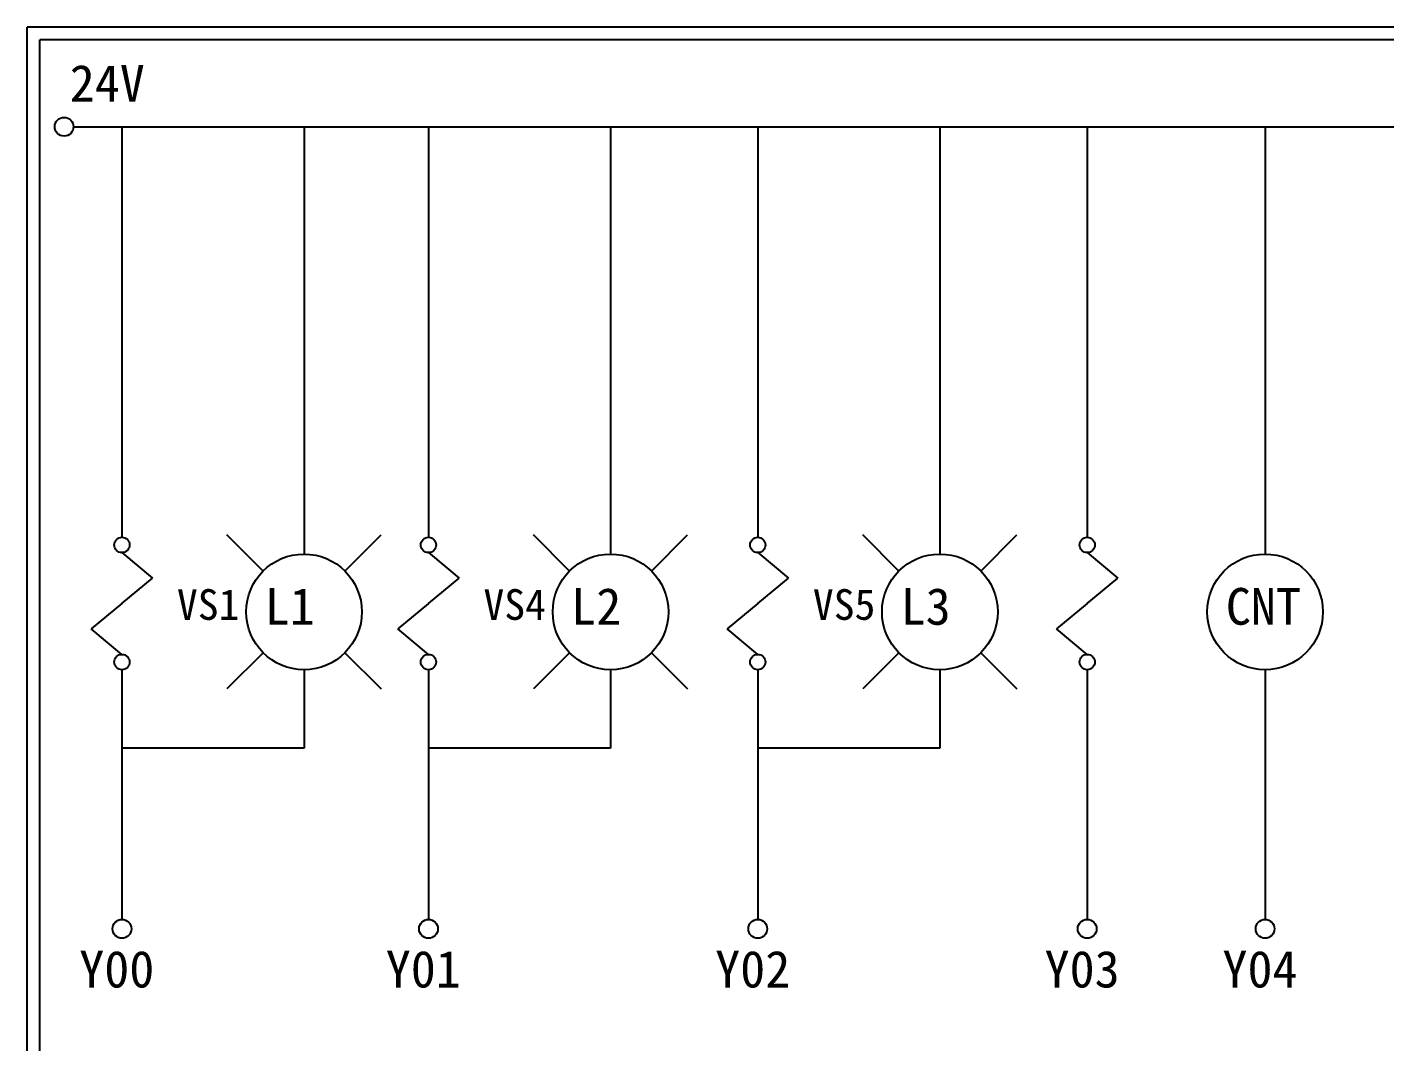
# Model space of a CAD drawing. Extents: x 926 to 1213, y 3 to 207.
# Drawn here: x 925.7 to 1058.6, y 107.6 to 207 of the extents above; entities that cross this region are included whole.
import ezdxf

# ---------------------------------------------------------------- set-up
doc = ezdxf.new("R2010")
doc.units = 0
doc.layers.add('圖框層', color=7, linetype='CONTINUOUS')
doc.layers.add('標尺寸層', color=3, linetype='CONTINUOUS')
doc.styles.add('STSL', font='KAIU.TTF')

msp = doc.modelspace()

# ---------------------------------------------------------------- linework, layer by layer
at = {"layer": '圖框層', "color": 7}
for p, q in [((1212.74, 206.97), (925.74, 206.97)), ((925.74, 3), (925.74, 206.97)), ((1211.49, 205.72), (926.99, 205.72)), ((926.99, 4.25), (926.99, 205.72))]:
    msp.add_line(p, q, dxfattribs=at)
at = {"layer": '標尺寸層', "color": 7}
for p, q in [((930.28, 197.22), (1207.88, 197.22)), ((935.02, 197.22), (935.02, 157.03)), ((952.84, 197.22), (952.84, 155.39)), ((965.02, 197.22), (965.02, 157.03)), ((982.84, 197.22), (982.84, 155.39)), ((997.25, 197.22), (997.25, 157.03)), ((1015.07, 197.22), (1015.07, 155.39)), ((1029.49, 197.22), (1029.49, 157.03)), ((1046.9, 197.22), (1046.9, 155.39)), ((948.83, 153.73), (945.3, 157.27)), ((956.84, 153.73), (960.38, 157.27)), ((978.83, 153.73), (975.3, 157.27)), ((986.84, 153.73), (990.38, 157.27)), ((1011.07, 153.73), (1007.53, 157.27)), ((1019.08, 153.73), (1022.61, 157.27)), ((935.02, 155.53), (938.02, 153.04)), ((965.02, 155.53), (968.02, 153.04)), ((997.25, 155.53), (1000.25, 153.04)), ((1029.49, 155.53), (1032.49, 153.04)), ((935.02, 150.55), (938.02, 153.04)), ((965.02, 150.55), (968.02, 153.04)), ((997.25, 150.55), (1000.25, 153.04)), ((1029.49, 150.55), (1032.49, 153.04)), ((935.02, 150.55), (932.01, 148.06)), ((965.02, 150.55), (962.01, 148.06)), ((997.25, 150.55), (994.25, 148.06)), ((1029.49, 150.55), (1026.48, 148.06)), ((935.02, 145.57), (932.01, 148.06)), ((965.02, 145.57), (962.01, 148.06)), ((997.25, 145.57), (994.25, 148.06)), ((1029.49, 145.57), (1026.48, 148.06)), ((948.83, 145.73), (945.3, 142.19)), ((956.84, 145.73), (960.38, 142.19)), ((978.83, 145.73), (975.3, 142.19)), ((986.84, 145.73), (990.38, 142.19)), ((1011.07, 145.73), (1007.53, 142.19)), ((1019.08, 145.73), (1022.61, 142.19)), ((935.02, 144.07), (935.02, 119.62)), ((952.84, 144.07), (952.84, 136.39)), ((965.02, 144.07), (965.02, 119.62)), ((982.84, 144.07), (982.84, 136.39)), ((997.25, 144.07), (997.25, 119.62)), ((1015.07, 144.07), (1015.07, 136.39)), ((1029.49, 144.07), (1029.49, 119.62)), ((1046.9, 144.07), (1046.9, 119.62)), ((952.84, 136.39), (935.02, 136.39)), ((982.84, 136.39), (965.02, 136.39)), ((1015.07, 136.39), (997.25, 136.39))]:
    msp.add_line(p, q, dxfattribs=at)
at = {"layer": '標尺寸層'}
for p, q in [((965.02, 118.7), (965.02, 118.7)), ((1046.9, 118.7), (1046.9, 118.7))]:
    msp.add_line(p, q, dxfattribs=at)
at = {"layer": '標尺寸層', "color": 7}
for centre, radius in [((929.36, 197.22), 0.92), ((935.02, 156.28), 0.751), ((965.02, 156.28), 0.751), ((997.25, 156.28), 0.751), ((1029.49, 156.28), 0.751), ((952.84, 149.73), 5.66), ((982.84, 149.73), 5.66), ((1015.07, 149.73), 5.66), ((1046.9, 149.73), 5.66), ((935.02, 144.82), 0.751), ((965.02, 144.82), 0.751), ((997.25, 144.82), 0.751), ((1029.49, 144.82), 0.751), ((935.02, 118.7), 0.92), ((965.02, 118.7), 0.92), ((997.25, 118.7), 0.92), ((1029.49, 118.7), 0.92), ((1046.9, 118.7), 0.92)]:
    msp.add_circle(centre, radius, dxfattribs=at)

# ---------------------------------------------------------------- texts
at = {"layer": '圖框層', "color": 4, "style": 'STSL'}
for s, height, p in [('24V', 3.6, (929.91, 199.68)), ('VS1', 3, (940.4, 148.95)), ('L1', 3.6, (948.99, 148.47)), ('VS4', 3, (970.4, 148.95)), ('L2', 3.6, (978.99, 148.47)), ('VS5', 3, (1002.64, 148.95)), ('L3', 3.6, (1011.23, 148.47)), ('CNT', 3.6, (1043.06, 148.47)), ('Y00', 3.6, (930.84, 112.96)), ('Y01', 3.6, (960.84, 112.96)), ('Y02', 3.6, (993.08, 112.96)), ('Y03', 3.6, (1025.32, 112.96)), ('Y04', 3.6, (1042.73, 112.96))]:
    msp.add_text(s, height=height, dxfattribs=at).set_placement(p)

doc.saveas('drawing.dxf')
